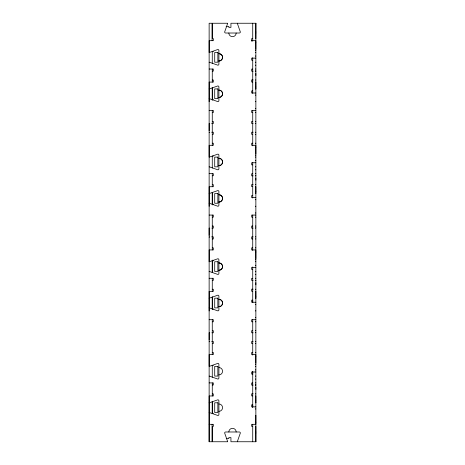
<?xml version="1.0" encoding="UTF-8"?>
<svg xmlns="http://www.w3.org/2000/svg" width="465" height="465" viewBox="0 0 465 465"><rect width="100%" height="100%" fill="white"/><g stroke="black" fill="none" stroke-linecap="round" stroke-linejoin="round"><path stroke-width="0.7" d="M212.098 424.313L212.098 441.75L209.134 441.75L209.134 395.977L213.319 395.977L213.319 393.884L212.273 393.884M209.134 341.775L209.762 341.484M209.134 340.031L209.134 332.766L209.762 332.766M209.134 310.969L209.134 291.352L213.319 291.352L213.319 289.259L212.273 289.259M209.134 237.15L209.762 236.859M209.134 235.406L209.134 228.141L209.762 228.141M209.134 206.344L209.134 186.727L213.319 186.727L213.319 184.634L212.273 184.634M209.134 132.525L209.762 132.234M209.134 130.781L209.134 123.516L209.762 123.516M209.134 101.719L209.134 82.102L213.319 82.102L213.319 80.009L212.273 80.009M212.273 413.501L212.273 401.574L212.273 413.49L213.319 413.501M212.273 272.461L212.273 260.109M252.728 407.183L252.728 405.079M252.728 374.499L252.728 371.692M252.728 302.558L252.728 300.454M226.246 438.611L228.838 438.611L228.838 437.565L230.931 437.565L230.931 441.75L255.866 441.75L255.866 426.405L255.343 426.405M255.866 415.594L255.866 424.313L251.681 424.313L251.681 426.405L252.728 426.405M255.866 402.795L255.866 395.977L255.343 395.977M255.866 389.438L255.866 387.258M255.866 384.933L255.239 385.078M255.866 363.281L255.866 354.562L251.681 354.562L251.681 352.47L252.728 352.47M255.866 332.475L255.343 332.766M255.866 298.17L255.866 291.352L255.343 291.352M255.866 284.812L255.866 282.633M255.866 280.308L255.239 280.453M255.866 258.656L255.866 249.938L251.681 249.938L251.681 247.845L252.728 247.845M255.866 227.85L255.239 228.141M255.866 180.188L255.866 178.008M255.866 175.683L255.239 175.828M255.866 154.031L255.866 145.312L251.681 145.312L251.681 143.22L252.728 143.22M255.866 123.225L255.239 123.516M255.866 88.92L255.866 82.102L255.343 82.102M255.866 75.562L255.866 73.383M255.866 71.058L255.239 71.203M255.866 49.406L255.866 40.688L251.681 40.688M226.118 26.389L228.838 26.389L228.838 27.435L230.931 27.435L230.931 23.25L255.866 23.25L255.866 38.595L255.343 38.595M255.343 23.552L255.866 23.552M255.343 31.969L255.866 31.969M255.343 33.015L255.866 33.015M252.728 38.595L251.681 38.595L251.681 41.211M255.343 42.78L255.866 42.78M255.343 50.545L255.866 50.545M213.319 51.499L212.273 51.499L212.273 63.426M255.343 52.446L255.866 52.446M255.343 56.033L255.866 56.033M255.866 58.125L251.681 58.125L251.681 60.218L252.728 60.218M255.343 62.205L255.866 62.205M255.343 65.193L255.866 65.193M209.134 69.023L213.319 69.023L213.319 71.116L212.273 71.116M255.343 69.023L255.866 69.023M252.728 69.111L251.681 69.111L251.681 71.203L253.076 71.203M255.343 71.116L255.866 71.116M253.076 79.922L251.681 79.922L251.681 82.014L252.728 82.014M255.343 80.009L255.866 80.009M255.343 86.978L255.866 86.978M255.343 88.92L255.866 88.879M252.728 90.908L251.681 90.908L251.681 93L255.866 93M255.343 95.093L255.866 95.093M213.319 99.626L212.273 99.626L212.273 87.699L212.273 100.318M255.343 101.626L255.866 101.626M255.343 108.345L255.866 108.345M209.134 110.438L213.319 110.438L213.319 112.53L212.273 112.53M255.866 110.438L251.681 110.438L251.681 112.53L252.728 112.53M255.343 112.53L255.866 112.53M212.273 121.423L213.319 121.423L213.319 123.516L211.645 123.516M252.728 121.423L251.681 121.423L251.681 123.516L253.076 123.516M255.343 121.423L255.866 121.423M211.645 132.234L213.319 132.234L213.319 134.327L212.273 134.327M253.076 132.234L251.681 132.234L251.681 134.327L252.728 134.327M255.343 132.234L255.866 132.234M255.343 134.327L255.866 134.327M212.273 143.22L213.319 143.22L213.319 145.312L209.134 145.312L209.134 157.118A1.046 1.046 0 0 0 209.43 157.071L217.853 154.124A1.046 1.046 0 0 1 218.899 155.171L218.899 168.772A1.046 1.046 0 0 1 217.853 169.818L209.43 166.871A1.046 1.046 0 0 0 209.134 166.83M255.343 143.22L255.866 143.22M255.343 147.405L255.866 147.405M255.343 155.171L255.866 155.171M213.319 156.124L212.273 156.124L212.273 168.051M255.343 157.071L255.866 157.071M255.343 160.657L255.866 160.657M255.866 162.75L251.681 162.75L251.681 164.843L252.728 164.843M255.343 166.83L255.866 166.83M255.343 169.818L255.866 169.818M209.134 173.648L213.319 173.648L213.319 175.741L212.273 175.741M255.343 173.648L255.866 173.648M252.728 173.736L251.681 173.736L251.681 175.828L253.076 175.828M255.343 175.741L255.866 175.741M253.076 184.547L251.681 184.547L251.681 186.639L252.728 186.639M255.343 184.634L255.866 184.634M255.343 186.727L255.866 186.727L255.866 193.545L255.343 193.504M255.343 191.603L255.866 191.603M252.728 195.532L251.681 195.532L251.681 197.625L255.866 197.625M255.343 199.718L255.866 199.718M213.319 204.251L212.273 204.251L212.273 192.324L212.273 204.943M255.343 206.251L255.866 206.251M255.343 212.97L255.866 212.97M209.134 215.063L213.319 215.063L213.319 217.155L212.273 217.155M255.866 215.063L251.681 215.063L251.681 217.155L252.728 217.155M255.343 217.155L255.866 217.155M212.273 226.048L213.319 226.048L213.319 228.141L211.924 228.141M252.728 226.048L251.681 226.048L251.681 228.141L253.076 228.141M255.343 226.048L255.866 226.048M211.645 236.859L213.319 236.859L213.319 238.952L212.273 238.952M253.076 236.859L251.681 236.859L251.681 238.952L252.728 238.952M255.343 236.859L255.866 236.859M255.343 238.952L255.866 238.952M212.273 247.845L213.319 247.845L213.319 249.938L209.134 249.938L209.134 261.743A1.046 1.046 0 0 0 209.43 261.696L217.853 258.749A1.046 1.046 0 0 1 218.899 259.796L218.899 273.397A1.046 1.046 0 0 1 217.853 274.443L209.43 271.496A1.046 1.046 0 0 0 209.134 271.455M255.343 247.845L255.866 247.845M255.343 252.03L255.866 252.03M255.343 259.796L255.866 259.796M213.319 260.749L212.273 260.749L212.273 272.676M255.343 261.696L255.866 261.696M255.343 265.283L255.866 265.283M255.866 267.375L251.681 267.375L251.681 269.468L252.728 269.468M255.343 271.455L255.866 271.455M255.343 274.443L255.866 274.443M209.134 278.273L213.319 278.273L213.319 280.366L212.273 280.366M255.343 278.273L255.866 278.273M252.728 278.361L251.681 278.361L251.681 280.453L253.076 280.453M255.343 280.366L255.866 280.366M253.076 289.172L251.681 289.172L251.681 291.264L252.728 291.264M255.343 289.259L255.866 289.259M255.343 296.228L255.866 296.228M255.343 298.17L255.866 298.129M252.728 300.158L251.681 300.158L251.681 302.25L255.866 302.25M255.343 304.343L255.866 304.343M213.319 308.876L212.273 308.876L212.273 296.949L212.273 309.568M255.343 310.876L255.866 310.876M255.343 317.595L255.866 317.595M209.134 319.688L213.319 319.688L213.319 321.78L212.273 321.78M255.866 319.688L251.681 319.688L251.681 321.78L252.728 321.78M255.343 321.78L255.866 321.78M212.273 330.673L213.319 330.673L213.319 332.766L211.924 332.766M252.728 330.673L251.681 330.673L251.681 332.766L253.076 332.766M255.343 330.673L255.866 330.673M211.645 341.484L213.319 341.484L213.319 343.577L212.273 343.577M253.076 341.484L251.681 341.484L251.681 343.577L252.728 343.577M255.343 341.484L255.866 341.484M255.343 343.577L255.866 343.577M212.273 352.47L213.319 352.47L213.319 354.562L209.134 354.562L209.134 366.368A1.046 1.046 0 0 0 209.43 366.321L217.853 363.374A1.046 1.046 0 0 1 218.899 364.421L218.899 378.022A1.046 1.046 0 0 1 217.853 379.068L209.43 376.121A1.046 1.046 0 0 0 209.134 376.08M255.343 352.47L255.866 352.47M255.343 356.655L255.866 356.655M255.343 364.421L255.866 364.421M213.319 365.374L212.273 365.374L212.273 377.301M255.343 366.321L255.866 366.321M255.343 369.908L255.866 369.908M255.866 372L251.681 372L251.681 374.093L252.728 374.093M255.343 376.08L255.866 376.08M255.343 379.068L255.866 379.068M209.134 382.898L213.319 382.898L213.319 384.991L212.273 384.991M255.343 382.898L255.866 382.898M252.728 382.986L251.681 382.986L251.681 385.078L253.076 385.078M255.343 384.991L255.866 384.991M253.076 393.797L251.681 393.797L251.681 395.889L252.728 395.889M255.343 393.884L255.866 393.884M255.343 400.853L255.866 400.853M255.343 402.795L255.866 402.754M252.728 404.783L251.681 404.783L251.681 406.875L255.866 406.875M255.343 408.968L255.866 408.968M255.343 415.501L255.866 415.501M255.343 422.22L255.866 422.22M209.134 424.313L213.319 424.313L213.319 426.405L212.273 426.405L212.273 441.75L227.641 441.75A1.046 1.046 0 0 0 227.6 441.454L224.653 433.031A1.046 1.046 0 0 1 225.699 431.985L239.301 431.985A1.046 1.046 0 0 1 240.347 433.031L237.4 441.454A1.046 1.046 0 0 0 237.353 441.75M255.343 431.985L255.866 431.985M255.343 433.031L255.866 433.031M255.343 441.454L255.866 441.454M255.866 23.25L255.866 441.75M252.728 23.25L252.728 41.211M252.728 57.707L252.728 93.419M252.728 110.438L252.728 145.836M252.728 162.332L252.728 198.044M252.728 215.063L252.728 250.461M252.728 266.957L252.728 302.669M252.728 319.688L252.728 355.086M252.728 371.582L252.728 407.294M252.728 424.313L252.728 441.75M212.273 69.023L212.273 82.102M212.273 110.438L212.273 145.312M212.273 173.648L212.273 186.727M212.273 215.063L212.273 249.938M212.273 278.273L212.273 291.352M212.273 319.688L212.273 354.562M212.273 382.898L212.273 395.977M212.098 40.688L212.098 23.25L209.134 23.25L209.134 441.75M209.134 402.795A1.046 1.046 0 0 0 209.43 402.754L217.853 399.807A1.046 1.046 0 0 1 218.899 400.853L218.899 414.454A1.046 1.046 0 0 1 217.853 415.501L209.43 412.554A1.046 1.046 0 0 0 209.134 412.507M218.899 403.992A3.662 3.662 0 0 1 222.561 407.654A3.662 3.662 0 0 1 218.899 411.316M218.899 367.559A3.662 3.662 0 0 1 222.561 371.221A3.662 3.662 0 0 1 218.899 374.883M228.838 431.985A3.662 3.662 0 0 1 232.5 428.323A3.662 3.662 0 0 1 236.162 431.985M209.134 62.205A1.046 1.046 0 0 1 209.43 62.246L217.853 65.193A1.046 1.046 0 0 0 218.899 64.147L218.899 50.545A1.046 1.046 0 0 0 217.853 49.499L209.43 52.446A1.046 1.046 0 0 1 209.134 52.493L209.134 40.688L213.319 40.688L213.319 38.595L212.273 38.595L212.273 23.25L227.641 23.25A1.046 1.046 0 0 1 227.6 23.552L224.653 31.969A1.046 1.046 0 0 0 225.699 33.015L239.301 33.015A1.046 1.046 0 0 0 240.347 31.969L237.4 23.552A1.046 1.046 0 0 1 237.353 23.25M209.134 88.92A1.046 1.046 0 0 0 209.43 88.879L217.853 85.932A1.046 1.046 0 0 1 218.899 86.978L218.899 100.58A1.046 1.046 0 0 1 217.853 101.626L209.43 98.679A1.046 1.046 0 0 0 209.134 98.632M236.162 33.015A3.662 3.662 0 0 1 232.5 36.677A3.662 3.662 0 0 1 228.838 33.015M209.134 193.545A1.046 1.046 0 0 0 209.43 193.504L217.853 190.557A1.046 1.046 0 0 1 218.899 191.603L218.899 205.205A1.046 1.046 0 0 1 217.853 206.251L209.43 203.304A1.046 1.046 0 0 0 209.134 203.257M209.134 298.17A1.046 1.046 0 0 0 209.43 298.129L217.853 295.182A1.046 1.046 0 0 1 218.899 296.228L218.899 309.829A1.046 1.046 0 0 1 217.853 310.876L209.43 307.929A1.046 1.046 0 0 0 209.134 307.882M217.853 52.493L214.714 52.493L214.714 62.205L217.853 62.205L217.853 52.493M217.853 88.92L214.714 88.92L214.714 98.632L217.853 98.632L217.853 88.92M217.853 157.118L214.714 157.118L214.714 166.83L217.853 166.83L217.853 157.118M217.853 193.545L214.714 193.545L214.714 203.257L217.853 203.257L217.853 193.545M217.853 261.743L214.714 261.743L214.714 271.455L217.853 271.455L217.853 261.743M217.853 298.17L214.714 298.17L214.714 307.882L217.853 307.882L217.853 298.17M217.853 366.368L214.714 366.368L214.714 376.08L217.853 376.08L217.853 366.368M217.853 402.795L214.714 402.795L214.714 412.507L217.853 412.507L217.853 402.795M222.561 93.779A3.662 3.662 0 0 0 218.899 90.117A3.662 3.662 0 0 1 222.561 93.779A3.662 3.662 0 0 1 218.899 97.441A3.662 3.662 0 0 0 222.561 93.779M222.561 57.346A3.662 3.662 0 0 0 218.899 53.684A3.662 3.662 0 0 1 222.561 57.346A3.662 3.662 0 0 1 218.899 61.008A3.662 3.662 0 0 0 222.561 57.346M222.561 198.404A3.662 3.662 0 0 0 218.899 194.742A3.662 3.662 0 0 1 222.561 198.404A3.662 3.662 0 0 1 218.899 202.066A3.662 3.662 0 0 0 222.561 198.404M222.561 161.971A3.662 3.662 0 0 0 218.899 158.309A3.662 3.662 0 0 1 222.561 161.971A3.662 3.662 0 0 1 218.899 165.633A3.662 3.662 0 0 0 222.561 161.971M222.561 303.029A3.662 3.662 0 0 0 218.899 299.367A3.662 3.662 0 0 1 222.561 303.029A3.662 3.662 0 0 1 218.899 306.691A3.662 3.662 0 0 0 222.561 303.029M222.561 266.596A3.662 3.662 0 0 0 218.899 262.934A3.662 3.662 0 0 1 222.561 266.596A3.662 3.662 0 0 1 218.899 270.258A3.662 3.662 0 0 0 222.561 266.596"/></g></svg>
